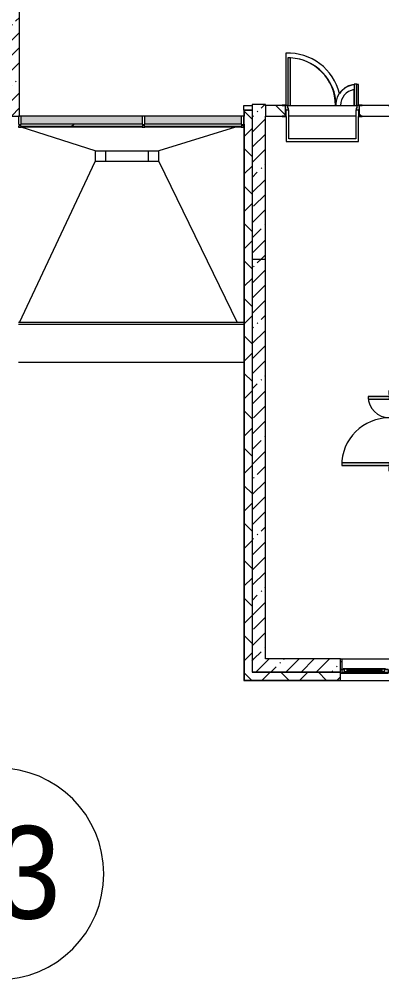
# Model space of a CAD drawing. Header units: millimetres. Extents: x -3238 to 193830, y -8553 to 29000.
# Drawn here: x 143921 to 150764, y -5906 to 12229 of the extents above; entities that cross this region are included whole.
import ezdxf

# ---------------------------------------------------------------- set-up
doc = ezdxf.new("R2010")
doc.units = ezdxf.units.MM
for name, color, linetype, lineweight, true_color in [('A-DOOR-2', 7, 'Continuous', 5, 0xaaaaaa), ('A-DOOR-3', 7, 'Continuous', 5, 0xe2e2e2), ('A-DOOR-FRAM-2', 7, 'Continuous', 5, 0xe2e2e2), ('A-DOOR-FRAM-3', 7, 'Continuous', 5, 0xaaaaaa), ('A-FLOR-3', 7, 'Continuous', 5, 0xaaaaaa), ('A-GLAZ-CWMG-3', 7, 'Continuous', 5, 0x383e42)]:
    doc.layers.add(name, color=color, linetype=linetype, lineweight=lineweight, true_color=true_color)
for name, color, linetype, lineweight in [('A-GENM-5', 7, 'Continuous', 5), ('A-GLAZ-2', 7, 'Continuous', 5), ('A-GLAZ-CURT-3', 7, 'Continuous', 5), ('A-GLAZ-CWMG-4', 7, 'Continuous', 5), ('A-ROOF', 7, 'Continuous', 5), ('A-WALL', 7, 'Continuous', 9), ('A-WALL-3', 7, 'Continuous', 5), ('I-WALL-6', 7, 'Continuous', 5), ('Оси', 7, 'Continuous', 9), ('Оси-1', 7, 'Continuous', 20)]:
    doc.layers.add(name, color=color, linetype=linetype, lineweight=lineweight)
doc.styles.add('Arial_1', font='arial.ttf', dxfattribs={"width": 0.9, "height": 1750})
pattern_1 = [(45, (58957.15, 0), (-353.5534, 353.5534), []), (135, (58957.15, 0), (-353.5534, -353.5534), [])]
pattern_2 = [(45, (58957.15, 0), (-285.1231, 285.1231), []), (45, (59242.27, 0), (-285.1231, 285.1231), [504.031, -100.806, 16.764, -84.042])]

# ---------------------------------------------------------------- blocks, each defined once
blk = doc.blocks.new('120_Окно_СКБ_1Ст - 120_Окно_СКБ_1Ст 900х2500_h_ с форточкой-V184-2_3_1_птичка')
at = {"layer": 'A-GLAZ-2'}
for p, q in [((-450, -127), (-450, -57)), ((-450, -57), (-380, -57)), ((450, -57), (-450, -57)), ((-380, -127), (-450, -127)), ((-450, -127), (-400, -127)), ((-380, -127), (-400, -127)), ((-400, -127), (-400, -137)), ((-400, -137), (400, -137)), ((400, -137), (-400, -137)), ((-380, -57), (-380, -127)), ((380, -87), (-380, -87)), ((-380, -87), (-380, -127)), ((-330, -137), (-330, -87)), ((-330, -107), (330, -107)), ((330, -117), (-330, -117)), ((330, -137), (330, -87)), ((380, -127), (380, -57)), ((380, -57), (450, -57)), ((380, -127), (380, -87)), ((450, -127), (380, -127)), ((400, -127), (380, -127)), ((400, -127), (450, -127)), ((400, -137), (400, -127)), ((450, -57), (450, -127))]:
    blk.add_line(p, q, dxfattribs=at)
blk = doc.blocks.new('110_Дверь_СКБ_2Ст - Д-5_п_ Из игровой в коридор-32215844-2_3_1_птичка')
at = {"layer": 'A-DOOR-3'}
for points in [[(-638, 940), (-638, 40), (-588, 40), (-588, 940)], [(612, 370), (612, 40), (662, 40), (662, 440), (612, 440)]]:
    blk.add_hatch(color=256, dxfattribs=at).paths.add_polyline_path(points)
h = blk.add_hatch(color=256, dxfattribs=at)
h.paths.add_polyline_path([(-688, 40), (-688, -40), (-628, -40), (-628, -10), (-638, -10), (-638, 40)])
h.paths.add_polyline_path([(652, -40), (712, -40), (712, 40), (662, 40), (662, -10), (652, -10)])
at = {"layer": 'A-DOOR-FRAM-2'}
for points in [[(-742, 40), (-672, 40), (-672, 48), (-742, 48)], [(698, 40), (768, 40), (768, 48), (698, 48)], [(-742, -48), (-672, -48), (-672, -40), (-742, -40)], [(698, -48), (768, -48), (768, -40), (698, -40)]]:
    blk.add_hatch(color=256, dxfattribs=at).paths.add_polyline_path(points)
at = {"layer": 'A-DOOR-2'}
for p, q in [((-638, 940), (-638, 40)), ((-588, 940), (-638, 940)), ((-588, 40), (-588, 940)), ((662, 440), (612, 440)), ((612, 440), (612, 40)), ((662, 40), (662, 440)), ((-638, 40), (-588, 40)), ((612, 40), (662, 40))]:
    blk.add_line(p, q, dxfattribs=at)
for centre, radius, start, end in [((-638, 40), 900, 0, 90), ((662, 40), 400, 90, 180)]:
    blk.add_arc(centre, radius, start, end, dxfattribs=at)
at = {"layer": 'A-DOOR-FRAM-3'}
for p, q in [((-672, 48), (-742, 48)), ((-742, 48), (-742, 40)), ((-742, 40), (-672, 40)), ((-638, 40), (-688, 40)), ((-688, 40), (-688, -40)), ((-672, 40), (-672, 48)), ((-638, -10), (-638, 40)), ((662, 40), (662, -10)), ((712, 40), (662, 40)), ((768, 48), (698, 48)), ((698, 48), (698, 40)), ((698, 40), (768, 40)), ((712, -40), (712, 40)), ((768, 40), (768, 48)), ((-672, -40), (-742, -40)), ((-742, -40), (-742, -48)), ((-742, -48), (-672, -48)), ((-688, -40), (-628, -40)), ((-672, -39), (-688, -39)), ((-688, -39), (-688, -40)), ((-688, -40), (-672, -40)), ((-672, -40), (-672, -39)), ((-672, -48), (-672, -40)), ((-628, -10), (-638, -10)), ((-628, -40), (-628, -10)), ((662, -10), (652, -10)), ((652, -10), (652, -40)), ((652, -40), (712, -40)), ((712, -39), (698, -39)), ((698, -39), (698, -40)), ((698, -40), (712, -40)), ((768, -40), (698, -40)), ((698, -40), (698, -48)), ((698, -48), (768, -48)), ((712, -40), (712, -39)), ((768, -48), (768, -40))]:
    blk.add_line(p, q, dxfattribs=at)
blk = doc.blocks.new('110_Дверь_СКБ_2Ст - Д-2а_п_ Из коридора на лестницу-32215207-2_3_1_птичка')
at = {"layer": 'A-DOOR-3'}
for points in [[(-587.5, 100), (-587.5, 1000), (-637.5, 1000), (-637.5, 100)], [(662.5, 100), (662.5, 500), (612.5, 500), (612.5, 100)], [(712.5, -100), (712.5, 20), (697.5, 20), (697.5, -100)]]:
    blk.add_hatch(color=256, dxfattribs=at).paths.add_polyline_path(points)
h = blk.add_hatch(color=256, dxfattribs=at)
h.paths.add_polyline_path([(652.5, 20), (712.5, 20), (712.5, 100), (662.5, 100), (662.5, 50), (652.5, 50)])
h.paths.add_polyline_path([(-687.5, 20), (-627.5, 20), (-627.5, 50), (-637.5, 50), (-637.5, 100), (-687.5, 100)])
at = {"layer": 'A-DOOR-FRAM-2'}
for points in [[(-672.5, 100), (-672.5, 108), (-742.5, 108), (-742.5, 100)], [(-672.5, -100), (-672.5, 20), (-687.5, 20), (-687.5, -100)], [(767.5, 100), (767.5, 108), (697.5, 108), (697.5, 100)], [(-672.5, -108), (-672.5, -100), (-742.5, -100), (-742.5, -108)], [(767.5, -108), (767.5, -100), (697.5, -100), (697.5, -108)]]:
    blk.add_hatch(color=256, dxfattribs=at).paths.add_polyline_path(points)
at = {"layer": 'A-DOOR-2'}
for p, q in [((-637.5, 1000), (-637.5, 100)), ((-587.5, 1000), (-637.5, 1000)), ((-587.5, 100), (-587.5, 1000)), ((662.5, 500), (612.5, 500)), ((612.5, 500), (612.5, 100)), ((662.5, 100), (662.5, 500)), ((-637.5, 100), (-587.5, 100)), ((612.5, 100), (662.5, 100))]:
    blk.add_line(p, q, dxfattribs=at)
for centre, radius, start, end in [((-637.5, 100), 900, 0, 90), ((662.5, 100), 400, 90, 180)]:
    blk.add_arc(centre, radius, start, end, dxfattribs=at)
at = {"layer": 'A-DOOR-FRAM-3'}
for p, q in [((-672.5, 108), (-742.5, 108)), ((-742.5, 108), (-742.5, 100)), ((-742.5, 100), (-672.5, 100)), ((-637.5, 100), (-687.5, 100)), ((-687.5, 100), (-687.5, 20)), ((-687.5, 20), (-627.5, 20)), ((-672.5, 20), (-687.5, 20)), ((-687.5, 20), (-687.5, -100)), ((-672.5, 100), (-672.5, 108)), ((-672.5, -100), (-672.5, 20)), ((-637.5, 50), (-637.5, 100)), ((-627.5, 50), (-637.5, 50)), ((-627.5, 20), (-627.5, 50)), ((662.5, 50), (652.5, 50)), ((652.5, 50), (652.5, 20)), ((652.5, 20), (712.5, 20)), ((662.5, 100), (662.5, 50)), ((712.5, 100), (662.5, 100)), ((767.5, 108), (697.5, 108)), ((697.5, 108), (697.5, 100)), ((697.5, 100), (767.5, 100)), ((712.5, 20), (697.5, 20)), ((697.5, 20), (697.5, -100)), ((712.5, 20), (712.5, 100)), ((712.5, -100), (712.5, 20)), ((767.5, 100), (767.5, 108)), ((-672.5, -100), (-742.5, -100)), ((-742.5, -100), (-742.5, -108)), ((-742.5, -108), (-672.5, -108)), ((-687.5, -100), (-672.5, -100)), ((-672.5, -108), (-672.5, -100)), ((697.5, -100), (712.5, -100)), ((767.5, -100), (697.5, -100)), ((697.5, -100), (697.5, -108)), ((697.5, -108), (767.5, -108)), ((767.5, -108), (767.5, -100))]:
    blk.add_line(p, q, dxfattribs=at)
blk = doc.blocks.new('Системная панель - Стекло - 40мм-23946635-2_3_1_птичка')
at = {"layer": 'A-GLAZ-CURT-3'}
h = blk.add_hatch(dxfattribs=at)
h.set_pattern_fill('FP_212', color=256, style=0, pattern_type=2)
h.set_pattern_definition([(45, (-86642.5, -9710), (-1414.214, 1414.214), [1000, -3000]), (45, (-87642.5, -10210), (-1414.214, 1414.214), [3000, -1000]), (45, (-85642.5, -10710), (-1414.214, 1414.214), [1000, -3000])])
h.paths.add_polyline_path([(1153, 0), (1153, 40), (-1153, 40), (-1153, 0), (272, 0)])
for p, q in [((1153, 40), (-1153, 40)), ((-1153, 40), (-1153, 0)), ((-1153, 0), (1153, 0)), ((1153, 0), (1153, 40))]:
    blk.add_line(p, q, dxfattribs=at)
blk = doc.blocks.new('Системная панель - Стекло - 40мм-23946636-2_3_1_птичка')
at = {"layer": 'A-GLAZ-CURT-3'}
h = blk.add_hatch(dxfattribs=at)
h.set_pattern_fill('FP_213', color=256, style=0, pattern_type=2)
h.set_pattern_definition([(45, (-88744.2, -9710), (-1414.214, 1414.214), [1000, -3000]), (45, (-89744.2, -10210), (-1414.214, 1414.214), [3000, -1000]), (45, (-87744.2, -10710), (-1414.214, 1414.214), [1000, -3000])])
h.paths.add_polyline_path([(919, 0), (919, 40), (-919, 40), (-919, 0), (253, 0)])
for p, q in [((919, 40), (-919, 40)), ((-919, 40), (-919, 0)), ((-919, 0), (919, 0)), ((919, 0), (919, 40))]:
    blk.add_line(p, q, dxfattribs=at)
blk = doc.blocks.new('Прямоугольный импост - Импост структурный с накладкой - 190мм-23186047-2_3_1_птичка')
at = {"layer": 'A-GLAZ-CWMG-3'}
for points in [[(87285, 10250), (87285, 10400), (85000, 10400), (85000, 10250), (86415, 10250)], [(87285, 10193), (87285, 10210), (85000, 10210), (85000, 10193), (86415, 10193)]]:
    blk.add_hatch(color=256, dxfattribs=at).paths.add_polyline_path(points)
at = {"layer": 'A-GLAZ-CWMG-4'}
for p, q in [((87285, 10400), (85000, 10400)), ((87285, 10193), (85000, 10193))]:
    blk.add_line(p, q, dxfattribs=at)
blk = doc.blocks.new('Прямоугольный импост - Импост структурный с накладкой - 190мм-23186048-2_3_1_птичка')
at = {"layer": 'A-GLAZ-CWMG-3'}
for points in [[(88000, 10250), (88000, 10400), (87335, 10400), (87335, 10250), (87456, 10250)], [(87335, 10193), (88000, 10193), (88000, 10210), (87335, 10210)]]:
    blk.add_hatch(color=256, dxfattribs=at).paths.add_polyline_path(points)
at = {"layer": 'A-GLAZ-CWMG-4'}
for p, q in [((88000, 10400), (87335, 10400)), ((88000, 10193), (87335, 10193))]:
    blk.add_line(p, q, dxfattribs=at)
blk = doc.blocks.new('Прямоугольный импост - Импост структурный с накладкой - 190мм-23186049-2_3_1_птичка')
at = {"layer": 'A-GLAZ-CWMG-3'}
for points in [[(89154, 10250), (89154, 10400), (88000, 10400), (88000, 10250), (88497, 10250)], [(88000, 10193), (89154, 10193), (89154, 10210), (88000, 10210)]]:
    blk.add_hatch(color=256, dxfattribs=at).paths.add_polyline_path(points)
at = {"layer": 'A-GLAZ-CWMG-4'}
for p, q in [((89154, 10400), (88000, 10400)), ((89154, 10193), (88000, 10193))]:
    blk.add_line(p, q, dxfattribs=at)
blk = doc.blocks.new('Прямоугольный импост - Импост структурный с накладкой - 190мм-23946639-2_3_1_птичка')
at = {"layer": 'A-GLAZ-CWMG-4'}
for p, q in [((-50, 0), (-50, 17)), ((-50, 17), (0, 17)), ((-40, 0), (-50, 0)), ((-40, -40), (-40, 0)), ((0, 0), (-10, 0)), ((-10, 0), (-10, -40)), ((0, 17), (0, 0)), ((-50, -190), (-50, -40)), ((-50, -40), (-40, -40)), ((-10, -40), (0, -40)), ((0, -40), (0, -190)), ((0, -190), (-50, -190))]:
    blk.add_line(p, q, dxfattribs=at)
blk = doc.blocks.new('Прямоугольный импост - Импост структурный с накладкой - 190мм-23946641-2_3_1_птичка')
at = {"layer": 'A-GLAZ-CWMG-4'}
for p, q in [((0, 17), (-50, 17)), ((-50, 17), (-50, 0)), ((-50, 0), (-40, 0)), ((-40, 0), (-40, -40)), ((-10, -40), (-10, 0)), ((-10, 0), (0, 0)), ((0, 0), (0, 17)), ((-40, -40), (-50, -40)), ((-50, -40), (-50, -190)), ((0, -40), (-10, -40)), ((0, -190), (0, -40)), ((-50, -190), (0, -190))]:
    blk.add_line(p, q, dxfattribs=at)
blk = doc.blocks.new('Прямоугольный импост - Импост структурный с накладкой - 190мм-23946633-2_3_1_птичка')
at = {"layer": 'A-GLAZ-CWMG-4'}
for p, q in [((-25, 0), (-25, 17)), ((-25, 17), (25, 17)), ((-15, 0), (-25, 0)), ((-15, -40), (-15, 0)), ((25, 0), (15, 0)), ((15, 0), (15, -40)), ((25, 17), (25, 0)), ((-25, -190), (-25, -40)), ((-25, -40), (-15, -40)), ((15, -40), (25, -40)), ((25, -40), (25, -190)), ((25, -190), (-25, -190))]:
    blk.add_line(p, q, dxfattribs=at)
blk = doc.blocks.new('парапет9 - парапет-22867712-2_3_1_птичка')
at = {"layer": 'A-GENM-5'}
for p, q in [((89202, 8002), (84950, 8002)), ((89202, 7964), (84950, 7964)), ((84950, 7255), (89202, 7255))]:
    blk.add_line(p, q, dxfattribs=at)
blk = doc.blocks.new('Ось сетки - D8-29747960-2_3_1_птичка')
at = {"layer": 'Оси-1'}
for start, end in [(360, 180), (180, 360)]:
    blk.add_arc((0, 0), 4, start, end, dxfattribs=at)

msp = doc.modelspace()

# ---------------------------------------------------------------- hatches: boundary and pattern name
at = {"layer": 'A-WALL-3'}
h = msp.add_hatch(dxfattribs=at)
h.set_pattern_fill('FP_151', color=256, style=0, pattern_type=2)
h.set_pattern_definition(pattern_1)
h.paths.add_polyline_path([(148167.2, -100), (148317.2, -100), (148317.2, 10502), (148167.2, 10502), (148167.2, 909.3)])
h = msp.add_hatch(dxfattribs=at)
h.set_pattern_fill('FP_151', color=256, style=0, pattern_type=2)
h.set_pattern_definition(pattern_1)
h.paths.add_polyline_path([(180987.2, -250), (181787.2, -250), (181787.2, -100), (180987.2, -100)])
h.paths.add_polyline_path([(180087.2, -250), (180087.2, -100), (179187.2, -100), (179187.2, -250), (179724.5, -250)])
h.paths.add_polyline_path([(183888.4, -250), (184037.2, -250), (184037.2, -100), (182687.2, -100), (182687.2, -250), (182847.4, -250)])
h.paths.add_polyline_path([(172437.6, -250), (172637.2, -250), (172637.2, -100), (171487.2, -100), (171487.2, -250), (171917.1, -250)])
h.paths.add_polyline_path([(168273.7, -250), (169187.2, -250), (169187.2, -100), (167887.2, -100), (167887.2, -250)])
h.paths.add_polyline_path([(166987.2, -250), (166987.2, -100), (166087.2, -100), (166087.2, -250), (166191.7, -250)])
h.paths.add_polyline_path([(173537.2, -250), (174587.2, -250), (174587.2, -100), (173537.2, -100)])
h.paths.add_polyline_path([(178287.2, -250), (178287.2, -100), (176887.2, -100), (176887.2, -250), (178163, -250)])
h.paths.add_polyline_path([(153737.2, -250), (153737.2, -100), (152587.2, -100), (152587.2, -250), (153699.9, -250)])
h.paths.add_polyline_path([(163068.8, -250), (163787.2, -250), (163787.2, -100), (162737.2, -100), (162737.2, -250)])
h.paths.add_polyline_path([(154740.9, -250), (158887.2, -250), (158887.2, -100), (154637.2, -100), (154637.2, -250)])
h.paths.add_polyline_path([(161837.2, -250), (161837.2, -100), (159787.2, -100), (159787.2, -250), (160986.8, -250)])
h.paths.add_polyline_path([(151618, -250), (151687.2, -250), (151687.2, -100), (150887.2, -100), (150887.2, -250), (151097.5, -250)])
h.paths.add_polyline_path([(148495, -250), (149987.2, -250), (149987.2, -100), (148167.2, -100), (148167.2, -250)])
at = {"layer": 'I-WALL-6'}
h = msp.add_hatch(dxfattribs=at)
h.set_pattern_fill('FP_159', color=256, style=0, pattern_type=2)
h.set_pattern_definition(pattern_2)
h.paths.add_polyline_path([(143927.2, 10400), (143927.2, 16300), (143707.2, 16294.2), (143707.2, 10400)])
h = msp.add_hatch(dxfattribs=at)
h.set_pattern_fill('FP_159', color=256, style=0, pattern_type=2)
h.set_pattern_definition(pattern_2)
h.paths.add_polyline_path([(148567.2, 7700), (148567.2, 10620), (148317.2, 10620), (148317.2, 7700), (148495, 7700)])
h = msp.add_hatch(dxfattribs=at)
h.set_pattern_fill('FP_162', color=256, style=0, pattern_type=2)
h.set_pattern_definition([(135, (58957.15, 0), (-353.5534, -353.5534), [])])
h.paths.add_polyline_path([(151367.2, 10400), (151467.2, 10400), (151467.2, 10600), (150342.2, 10600), (150342.2, 10400), (151287.2, 10400)])
h.paths.add_polyline_path([(148567.2, 10400), (148942.2, 10400), (148942.2, 10600), (148567.2, 10600), (148567.2, 10520)])
h.paths.add_polyline_path([(153167.2, 10400), (153167.2, 10600), (152417.2, 10600), (152417.2, 10400), (152658.9, 10400)])
h = msp.add_hatch(dxfattribs=at)
h.set_pattern_fill('FP_159', color=256, style=0, pattern_type=2)
h.set_pattern_definition(pattern_2)
h.paths.add_polyline_path([(148567.2, 150), (148567.2, 7700), (148317.2, 7700), (148317.2, 150), (148495, 150)])
h = msp.add_hatch(dxfattribs=at)
h.set_pattern_fill('FP_159', color=256, style=0, pattern_type=2)
h.set_pattern_definition(pattern_2)
h.paths.add_polyline_path([(149987.2, -100), (149987.2, 150), (148317.2, 150), (148317.2, -100), (149536, -100)])

# ---------------------------------------------------------------- linework, layer by layer
at = {"layer": 'A-FLOR-3'}
for p, q in [((148951.6, 11588.1), (148951.6, 10608)), ((150235.7, 10899.7), (150235.7, 10600)), ((150325.7, 10600), (150325.7, 10993.6)), ((148160.7, 10508.5), (148160.7, 10600)), ((148160.7, 10600), (148317.2, 10600)), ((149007.2, 9970), (149007.2, 10520)), ((149042.2, 10600), (149987.2, 10600)), ((150235.7, 10600), (150242.2, 10600)), ((150277.2, 10520), (150277.2, 9970)), ((148957.2, 10392), (148957.2, 9920)), ((150327.2, 9920), (150327.2, 10392)), ((148957.2, 9920), (150327.2, 9920)), ((150277.2, 9970), (149007.2, 9970)), ((149987.2, 150), (150008.2, 150))]:
    msp.add_line(p, q, dxfattribs=at)
for centre, radius, start, end in [((148994.2, 10589), 1000, 13.54971, 92.43764), ((148994.2, 10589), 910, 0.6926, 86.97623), ((150292.2, 10600), 395, 97.29578, 145.57769), ((150292.2, 10600), 305, 100.66451, 180), ((150292.2, 10600), 395, 85.12655, 90.00042)]:
    msp.add_arc(centre, radius, start, end, dxfattribs=at)
at = {"layer": 'A-ROOF'}
for p, q in [((145354.7, 9745), (143960.1, 10193)), ((148001, 10193), (146554.7, 9745)), ((148159.2, 10242), (148150.7, 10239.4)), ((145354.7, 9745), (145354.7, 9545)), ((145354.7, 9745), (146554.7, 9745)), ((145554.7, 9545), (145554.7, 9745)), ((146354.7, 9745), (146354.7, 9545)), ((146554.7, 9545), (146554.7, 9745)), ((143925.3, 6500.9), (145354.7, 9545)), ((146554.7, 9545), (145354.7, 9545)), ((146554.7, 9545), (148037, 6500.9))]:
    msp.add_line(p, q, dxfattribs=at)
at = {"layer": 'A-WALL'}
for p, q in [((148567.2, 10600), (148567.2, 10400)), ((148159.2, 10400), (148167.2, 10400)), ((148317.2, 10505), (148164.2, 10505)), ((148164.2, 10505), (148164.2, 10400)), ((148167.2, 10502), (148167.2, 10400)), ((148317.2, 10502), (148167.2, 10502)), ((148159.2, 10250), (148167.2, 10250)), ((148159.2, 10247), (148164.2, 10247)), ((148164.2, 10247), (148164.2, -253)), ((148167.2, 10250), (148167.2, -250)), ((148164.2, -253), (149987.2, -253)), ((148167.2, -250), (149987.2, -250))]:
    msp.add_line(p, q, dxfattribs=at)
at = {"layer": 'A-WALL-3'}
for p, q in [((148317.2, 10510), (148159.2, 10510)), ((148159.2, 10510), (148159.2, -258)), ((148159.2, 10242), (148150.7, 10242)), ((149987.2, 100), (150007.2, 100)), ((149987.2, -100), (148317.2, -100)), ((149987.2, -258), (149987.2, -100)), ((150007.2, -100), (150007.2, -100)), ((150007.2, -100), (150887.2, -100)), ((148159.2, -258), (151687.2, -258))]:
    msp.add_line(p, q, dxfattribs=at)
at = {"layer": 'I-WALL-6'}
for p, q in [((143927.2, 10400), (143927.2, 13400)), ((148567.2, 10620), (148317.2, 10620)), ((148317.2, 10620), (148317.2, -100)), ((148567.2, 10600), (148567.2, 10620)), ((148887.2, 10600), (148567.2, 10600)), ((149987.2, 10600), (150235.7, 10600)), ((151437.2, 10600), (150397.2, 10600)), ((143707.2, 10400), (143927.2, 10400)), ((148567.2, 10400), (148887.2, 10400)), ((148567.2, 150), (148567.2, 10400)), ((150277.2, 10400), (149007.2, 10400)), ((150397.2, 10400), (150907.2, 10400)), ((148317.2, 7700), (148567.2, 7700)), ((149987.2, 150), (148567.2, 150)), ((149987.2, -100), (149987.2, 150)), ((150007.2, 150), (150907.2, 150)), ((150007.2, 150), (150007.2, -100)), ((148317.2, -100), (149987.2, -100))]:
    msp.add_line(p, q, dxfattribs=at)

# ---------------------------------------------------------------- block references
at = {"layer": 'A-DOOR-2'}
msp.add_blockref('110_Дверь_СКБ_2Ст - Д-2а_п_ Из коридора на лестницу-32215207-2_3_1_птичка', (149629.7, 10500), dxfattribs=at)
at = {"layer": 'A-DOOR-2', "rotation": 89.99999999999991}
msp.add_blockref('110_Дверь_СКБ_2Ст - Д-5_п_ Из игровой в коридор-32215844-2_3_1_птичка', (150947.2, 4442.5), dxfattribs=at)
at = {"layer": 'A-GENM-5'}
msp.add_blockref('парапет9 - парапет-22867712-2_3_1_птичка', (58957.2, -1500), dxfattribs=at)
at = {"layer": 'A-GLAZ-2', "rotation": 180}
msp.add_blockref('120_Окно_СКБ_1Ст - 120_Окно_СКБ_1Ст 900х2500_h_ с форточкой-V184-2_3_1_птичка', (150437.2, -175), dxfattribs=at)
at = {"layer": 'A-GLAZ-CURT-3'}
for name, p in [('Системная панель - Стекло - 40мм-23946635-2_3_1_птичка', (145099.7, 10210)), ('Системная панель - Стекло - 40мм-23946636-2_3_1_птичка', (147201.4, 10210))]:
    msp.add_blockref(name, p, dxfattribs=at)
at = {"layer": 'A-GLAZ-CWMG-4', "rotation": 180}
msp.add_blockref('Прямоугольный импост - Импост структурный с накладкой - 190мм-23946641-2_3_1_птичка', (143907.2, 10210), dxfattribs=at)
at = {"layer": 'A-GLAZ-CWMG-4'}
for name in ['Прямоугольный импост - Импост структурный с накладкой - 190мм-23186047-2_3_1_птичка', 'Прямоугольный импост - Импост структурный с накладкой - 190мм-23186048-2_3_1_птичка', 'Прямоугольный импост - Импост структурный с накладкой - 190мм-23186049-2_3_1_птичка']:
    msp.add_blockref(name, (58957.2, 0), dxfattribs=at)
at = {"layer": 'A-GLAZ-CWMG-4', "extrusion": (0, 0, -1), "rotation": 180}
for name, p in [('Прямоугольный импост - Импост структурный с накладкой - 190мм-23946633-2_3_1_птичка', (-146267.2, 10210)), ('Прямоугольный импост - Импост структурный с накладкой - 190мм-23946639-2_3_1_птичка', (-148160.7, 10210))]:
    msp.add_blockref(name, p, dxfattribs=at)
at = {"layer": 'Оси-1', "xscale": 499.9999999999995, "yscale": 499.9999999999995, "zscale": 499.9999999999995}
msp.add_blockref('Ось сетки - D8-29747960-2_3_1_птичка', (143517.2, -3906.3), dxfattribs=at)

# ---------------------------------------------------------------- texts
at = {"layer": 'Оси', "insert": (142254.1, -3003), "char_height": 1750, "width": 3030.379, "attachment_point": 1, "style": 'Arial_1'}
msp.add_mtext('23', dxfattribs=at)

doc.saveas('drawing.dxf')
